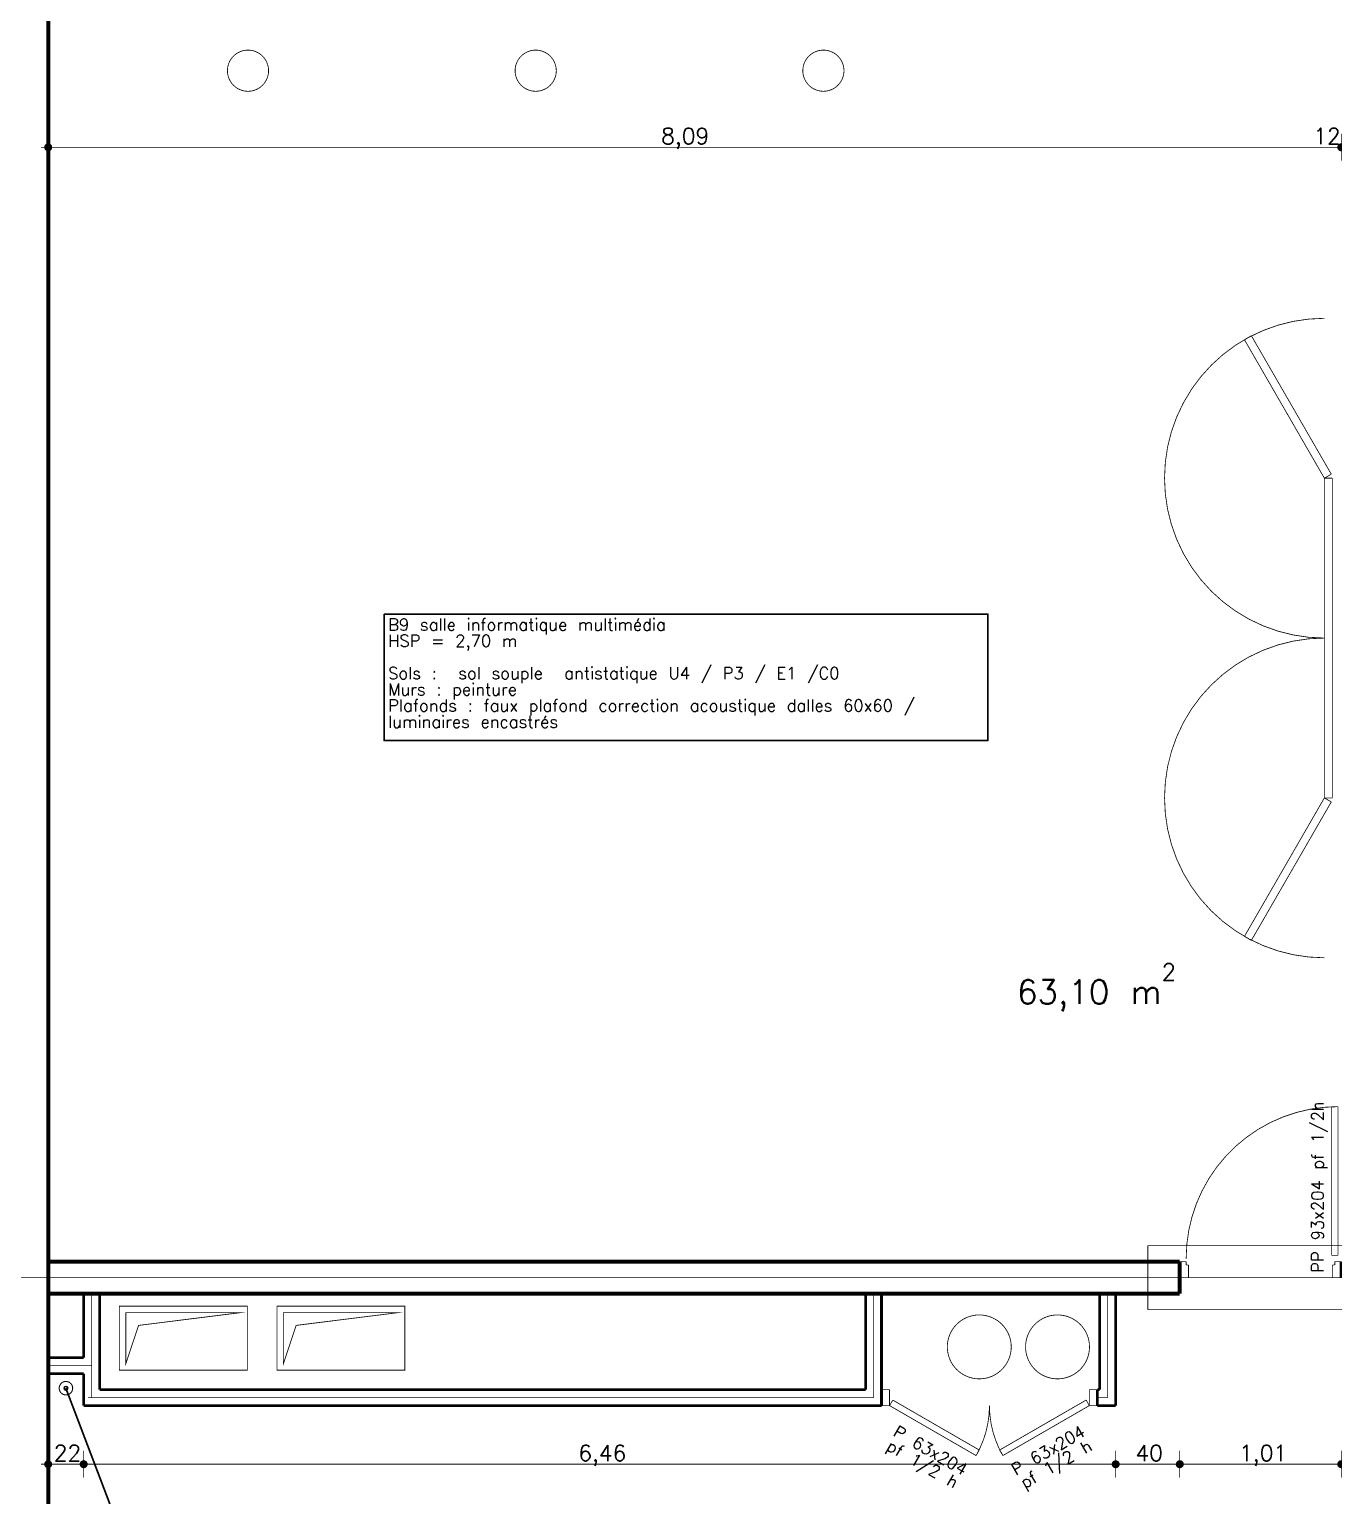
# Model space of a CAD drawing. Header units: inches. Extents: x -510941 to -412686, y 29674 to 72714.
# Drawn here: x -503556 to -495396, y 41713 to 50886 of the extents above; entities that cross this region are included whole.
import ezdxf

# ---------------------------------------------------------------- set-up
doc = ezdxf.new("R2010")
doc.units = ezdxf.units.IN
doc.header["$MEASUREMENT"] = 0
for name, pattern in [('GRILLE', [400, 200, -200]), ('pontille 1', [133.333333, 66.666667, -66.666667]), ('Tiretet', [546.805537, 264.583325, -105.833328, 70.555556, -105.833328])]:
    doc.linetypes.add(name, pattern=pattern)
for name, color, linetype in [('00 AXES', 7, 'Continuous'), ('00 cloisons', 7, 'Continuous'), ('00 cotations', 7, 'Continuous'), ('00 légendes', 7, 'Continuous'), ('00 NOMENCLATURE DES MENUISERIES', 7, 'Continuous'), ('00 poutres', 7, 'Continuous'), ('00 symboles isolants', 7, 'Continuous'), ('00 équipements siretec', 7, 'Continuous'), ('DF ActivitÈ REPRISE', 7, 'Continuous'), ('DF ActivitÈ SOUFFLAGE', 7, 'Continuous'), ('murs peripherique', 7, 'Continuous'), ('textes', 7, 'Continuous')]:
    doc.layers.add(name, color=color, linetype=linetype)
doc.styles.get("Standard").update_dxf_attribs({"font": 'txt', "bigfont": 'BIGFONT.SHX'})
doc.linetypes.add('isolation copie', pattern='A,0,[1,0715-ENSICAEN Niveau 2-1.Shx,S=1.62037,R=0,X=-0.014583,Y=1.66533e-17],-175,0', length=175)
doc.linetypes.add('isolation coupe', pattern='A,0,[2,0715-ENSICAEN Niveau 2-1.Shx,S=1.736111,R=0,X=-0.015625,Y=1.38778e-17],-187.5,0', length=187.5)
doc.dimstyles.new('Dimstyle_19', dxfattribs={"dimtxt": 100, "dimasz": 85.5, "dimexe": 0.18, "dimexo": 0, "dimgap": 0.09, "dimtad": 1, "dimtih": 1, "dimtoh": 1, "dimlfac": 0.001, "dimzin": 0, "dimdsep": 46, "dimtxsty": 'Standard', "dimblk": 'ARROWHEAD_11', "dimblk1": 'ARROWHEAD_11', "dimblk2": 'ARROWHEAD_11', "dimcen": 0.09, "dimclrd": 7, "dimclre": 7, "dimclrt": 7, "dimadec": 1, "dimazin": 0, "dimtfac": 1, "dimtdec": 4, "dimtmove": 0, "dimatfit": 3, "dimfxl": 1, "dimtolj": 1, "dimtzin": 0, "dimarcsym": 0})
doc.dimstyles.new('Dimstyle_20', dxfattribs={"dimtxt": 100, "dimasz": 85.5, "dimexe": 0.18, "dimexo": 0, "dimgap": 0.09, "dimtad": 1, "dimlfac": 0.001, "dimzin": 0, "dimdsep": 46, "dimtxsty": 'Standard', "dimblk": 'ARROWHEAD_11', "dimblk1": 'ARROWHEAD_11', "dimblk2": 'ARROWHEAD_11', "dimcen": 0.09, "dimclrd": 7, "dimclre": 7, "dimclrt": 7, "dimadec": 1, "dimazin": 0, "dimtfac": 1, "dimtdec": 4, "dimtmove": 0, "dimatfit": 3, "dimfxl": 1, "dimtolj": 1, "dimtzin": 0, "dimarcsym": 0})
doc.dimstyles.new('Dimstyle_27', dxfattribs={"dimtxt": 0.18, "dimasz": 45.6, "dimexe": 0.18, "dimexo": 0.0625, "dimgap": 0.09, "dimtad": 0, "dimtih": 1, "dimtoh": 1, "dimdec": 4, "dimzin": 0, "dimdsep": 46, "dimcen": 0.09, "dimadec": 0, "dimazin": 0, "dimtfac": 1, "dimtdec": 4, "dimtmove": 0, "dimatfit": 3, "dimldrblk": 'ARROWHEAD_1', "dimfxl": 1, "dimtolj": 1, "dimtzin": 0, "dimarcsym": 0})

# ---------------------------------------------------------------- blocks, each defined once
blk = doc.blocks.new('WALL_18', base_point=(-503538.3, 51076.8))
at = {"layer": 'murs peripherique', "color": 7, "linetype": 'Continuous', "const_width": 25}
blk.add_lwpolyline([(-503438.3, 41426.7), (-503438.3, 50976.8)], dxfattribs=at)
blk = doc.blocks.new('IFC2x_DblPorteBattantSimple_80')
at = {"color": 0, "linetype": 'Continuous', "const_width": 5}
for points in [[(-625, 0), (-83.7, 312.5)], [(-63.7, 277.9), (-605, -34.6)], [(-83.7, 312.5), (-63.7, 277.9)], [(83.7, 312.5), (63.7, 277.9)], [(63.7, 277.9), (605, -34.6)], [(625, 0), (83.7, 312.5)], [(-675, 0), (-625, 0)], [(-625, -100), (-625, 0)], [(-605, -34.6), (-625, 0)], [(605, -34.6), (625, 0)], [(675, 0), (625, 0)], [(625, -100), (625, 0)], [(-675, -100), (-625, -100)], [(675, -100), (625, -100)]]:
    blk.add_lwpolyline(points, dxfattribs=at)
for points in [[(0, 0, 0.131652), (-83.7, 312.5)], [(83.7, 312.5, 0.131652), (0, 0)]]:
    blk.add_lwpolyline(points, format="xyb", dxfattribs=at)
blk = doc.blocks.new('WALL_244', base_point=(-503216.3, 42326.8))
at = {"layer": '00 cloisons', "color": 171, "linetype": 'Continuous', "const_width": 17.5}
for points in [[(-503216.3, 42376.8), (-503216.3, 42276.8)], [(-498324.3, 42376.8), (-503116.3, 42376.8)], [(-498224.3, 42376.8), (-498224.3, 42276.8)], [(-496874.3, 42376.8), (-496874.3, 42276.8)], [(-496859.4, 42376.8), (-496874.3, 42376.8)], [(-503216.3, 42276.8), (-498224.3, 42276.8)], [(-496874.3, 42276.8), (-496759.4, 42276.8)]]:
    blk.add_lwpolyline(points, dxfattribs=at)
at = {"layer": '00 cloisons', "color": 1, "xscale": -1, "rotation": 179.9999999999999}
blk.add_blockref('IFC2x_DblPorteBattantSimple_80', (-497549.3, 42276.8), dxfattribs=at)
blk = doc.blocks.new('WALL_248', base_point=(-503438.3, 43076.8))
at = {"layer": 'murs peripherique', "color": 7, "linetype": 'Continuous', "const_width": 25}
for points in [[(-496358.6, 43176.8), (-503438.3, 43176.8)], [(-503438.3, 43176.8), (-503438.3, 42976.8)], [(-496358.6, 42976.8), (-496358.6, 43176.8)], [(-503438.3, 42976.8), (-496358.6, 42976.8)]]:
    blk.add_lwpolyline(points, dxfattribs=at)
blk = doc.blocks.new('WALL_253', base_point=(-498274.3, 42976.8))
at = {"layer": '00 cloisons', "color": 171, "linetype": 'Continuous', "const_width": 17.5}
for points in [[(-498324.3, 42976.8), (-498324.3, 42376.8)], [(-498224.3, 42976.8), (-498324.3, 42976.8)], [(-498224.3, 42376.8), (-498224.3, 42976.8)]]:
    blk.add_lwpolyline(points, dxfattribs=at)
blk = doc.blocks.new('WALL_265', base_point=(-503166.3, 42976.8))
at = {"layer": '00 cloisons', "color": 171, "linetype": 'Continuous', "const_width": 17.5}
for points in [[(-503216.3, 42976.8), (-503216.3, 42576.8)], [(-503116.3, 42976.8), (-503216.3, 42976.8)], [(-503116.3, 42376.8), (-503116.3, 42976.8)], [(-503216.3, 42476.8), (-503216.3, 42376.8)]]:
    blk.add_lwpolyline(points, dxfattribs=at)
blk = doc.blocks.new('WALL_266', base_point=(-503438.3, 42526.8))
at = {"layer": '00 cloisons', "color": 171, "linetype": 'Continuous', "const_width": 17.5}
for points in [[(-503216.3, 42576.8), (-503438.3, 42576.8)], [(-503438.3, 42576.8), (-503438.3, 42476.8)], [(-503438.3, 42476.8), (-503216.3, 42476.8)]]:
    blk.add_lwpolyline(points, dxfattribs=at)
blk = doc.blocks.new('Porte 1v Cadbois 65_88')
at = {"color": 0, "linetype": 'Continuous', "const_width": 5}
blk.add_lwpolyline([(485, 970, 0.414214), (-465, 20)], format="xyb", dxfattribs=at)
for points in [[(485, 970), (445, 970)], [(445, 970), (445, 40)], [(485, 40), (485, 970)], [(-465, 0), (-505, 0)], [(-505, 0), (-505, -10)], [(-465, -20), (-465, 0)], [(445, 40), (485, 40)], [(505, 0), (465, 0)], [(465, 0), (465, -20)], [(505, -10), (505, 0)], [(-505, -10), (-505, -90)], [(-505, -90), (-505, -100)], [(-450, -20), (-465, -20)], [(-450, -100), (-450, -20)], [(465, -20), (450, -20)], [(450, -20), (450, -100)], [(505, -90), (505, -10)], [(505, -100), (505, -90)], [(-505, -100), (-450, -100)], [(450, -100), (505, -100)]]:
    blk.add_lwpolyline(points, dxfattribs=at)
blk = doc.blocks.new('WALL_542', base_point=(-496358.6, 43126.8))
at = {"layer": 'murs peripherique', "color": 171, "linetype": 'Continuous', "const_width": 17.5}
for points in [[(-496358.6, 43176.8), (-496358.6, 43076.8)], [(-495348.6, 43176.8), (-495348.6, 43076.8)], [(-495348.3, 43176.8), (-495348.6, 43176.8)], [(-495348.3, 43076.8), (-495348.3, 43176.8)], [(-495348.6, 43076.8), (-495348.3, 43076.8)]]:
    blk.add_lwpolyline(points, dxfattribs=at)
at = {"layer": 'murs peripherique', "color": 1}
blk.add_blockref('Porte 1v Cadbois 65_88', (-495853.6, 43176.8), dxfattribs=at)
blk = doc.blocks.new('WALL_544', base_point=(-496809.4, 42976.8))
at = {"layer": 'murs peripherique', "color": 171, "linetype": 'Continuous', "const_width": 17.5}
for points in [[(-496859.4, 42976.8), (-496859.4, 42376.8)], [(-496759.4, 42976.8), (-496859.4, 42976.8)], [(-496759.4, 42276.8), (-496759.4, 42976.8)]]:
    blk.add_lwpolyline(points, dxfattribs=at)
blk = doc.blocks.new('WALL_1842', base_point=(-495428.9, 46078))
at = {"layer": 'murs peripherique', "color": 1, "linetype": 'Continuous', "const_width": 5}
for points in [[(-495403.9, 48078), (-495453.9, 48078)], [(-495453.9, 48078), (-495453.9, 46078)], [(-495403.9, 46078), (-495403.9, 48078)], [(-495453.9, 46078), (-495403.9, 46078)]]:
    blk.add_lwpolyline(points, dxfattribs=at)
blk = doc.blocks.new('WALL_1843', base_point=(-495432.3, 46065.5))
at = {"layer": 'murs peripherique', "color": 1, "linetype": 'Continuous', "const_width": 5}
for points in [[(-495453.9, 46078), (-495953.9, 45211.9)], [(-495910.6, 45186.9), (-495410.6, 46053)], [(-495410.6, 46053), (-495453.9, 46078)], [(-495953.9, 45211.9), (-495910.6, 45186.9)]]:
    blk.add_lwpolyline(points, dxfattribs=at)
blk = doc.blocks.new('WALL_1844', base_point=(-495432.3, 48090.5))
at = {"layer": 'murs peripherique', "color": 1, "linetype": 'Continuous', "const_width": 5}
for points in [[(-495910.6, 48969), (-495953.9, 48944)], [(-495953.9, 48944), (-495453.9, 48078)], [(-495410.6, 48103), (-495910.6, 48969)], [(-495453.9, 48078), (-495410.6, 48103)]]:
    blk.add_lwpolyline(points, dxfattribs=at)
blk = doc.blocks.new('BEAM_8', base_point=(-496558.6, 43076.8))
at = {"layer": '00 poutres', "color": 1, "linetype": 'pontille 1', "const_width": 5}
for points in [[(-496558.6, 43276.8), (-485288.3, 43276.8)], [(-496558.6, 42876.8), (-496558.6, 43276.8)], [(-485288.3, 42876.8), (-485288.3, 43276.8)], [(-496558.6, 42876.8), (-485288.3, 42876.8)]]:
    blk.add_lwpolyline(points, dxfattribs=at)
at = {"layer": '00 poutres', "color": 30, "linetype": 'GRILLE', "const_width": 5}
blk.add_lwpolyline([(-496558.6, 43076.8), (-485288.3, 43076.8)], dxfattribs=at)
blk = doc.blocks.new('*D375')
at = {"layer": '00 cotations', "color": 7, "linetype": 'Continuous'}
for points, const_width in [([(-460155.1, 51176.8, 1), (-460110.1, 51176.8, 1)], 5), ([(-460143.9, 51176.8, 1), (-460121.4, 51176.8, 1)], 22.5), ([(-460155.1, 43174.4, 1), (-460110.1, 43174.4, 1)], 5), ([(-460143.9, 43174.4, 1), (-460121.4, 43174.4, 1)], 22.5)]:
    blk.add_lwpolyline(points, format="xyb", close=True, dxfattribs=dict(at, const_width=const_width))
at = {"layer": '00 cotations', "color": 7, "linetype": 'Continuous', "const_width": 5}
for points in [[(-460132.6, 51199.3), (-460132.6, 51221.8)], [(-460155.1, 51176.8), (-460217, 51176.8)], [(-460132.6, 43196.9), (-460132.6, 51154.3)], [(-460048.3, 51176.8), (-460110.1, 51176.8)], [(-460155.1, 43174.4), (-460217, 43174.4)], [(-460048.3, 43174.4), (-460110.1, 43174.4)]]:
    blk.add_lwpolyline(points, dxfattribs=at)
at = {"layer": '00 cotations', "color": 7, "insert": (-460252.6, 47042.1), "char_height": 100, "attachment_point": 1, "rotation": 90}
blk.add_mtext('\\A1;{\\Ftxt.shx|c0;8,00}', dxfattribs=at)
blk = doc.blocks.new('ARROWHEAD_11')
at = {"color": 0, "linetype": 'Continuous'}
blk.add_line((0, 0), (-1, 0), dxfattribs=at)
at = {"color": 0, "linetype": 'Continuous', "const_width": 0.25}
blk.add_lwpolyline([(-0.125, 0, 1), (0.125, 0, 1)], format="xyb", close=True, dxfattribs=at)
blk = doc.blocks.new('*D377')
at = {"layer": '00 cotations', "color": 7, "linetype": 'Continuous'}
for points, const_width in [([(-459173.8, 51176.8, 1), (-459128.8, 51176.8, 1)], 5), ([(-459162.5, 51176.8, 1), (-459140, 51176.8, 1)], 22.5), ([(-459173.8, 35278.5, 1), (-459128.8, 35278.5, 1)], 5), ([(-459162.5, 35278.5, 1), (-459140, 35278.5, 1)], 22.5)]:
    blk.add_lwpolyline(points, format="xyb", close=True, dxfattribs=dict(at, const_width=const_width))
at = {"layer": '00 cotations', "color": 7, "linetype": 'Continuous', "const_width": 5}
for points in [[(-459151.3, 51199.3), (-459151.3, 51221.8)], [(-459173.8, 51176.8), (-459235.6, 51176.8)], [(-459151.3, 35301), (-459151.3, 51154.3)], [(-459066.9, 51176.8), (-459128.8, 51176.8)], [(-459173.8, 35278.5), (-459235.6, 35278.5)], [(-459066.9, 35278.5), (-459128.8, 35278.5)]]:
    blk.add_lwpolyline(points, dxfattribs=at)
at = {"layer": '00 cotations', "color": 7, "insert": (-459271.3, 43056.1), "char_height": 100, "attachment_point": 1, "rotation": 90}
blk.add_mtext('\\A1;{\\Ftxt.shx|c0;15,90}', dxfattribs=at)
blk = doc.blocks.new('*D383')
at = {"layer": '00 cotations', "color": 7, "linetype": 'Continuous'}
for points, const_width in [([(-459664.4, 51176.8, 1), (-459619.4, 51176.8, 1)], 5), ([(-459653.2, 51176.8, 1), (-459630.7, 51176.8, 1)], 22.5), ([(-459664.4, 43174.4, 1), (-459619.4, 43174.4, 1)], 5), ([(-459653.2, 43174.4, 1), (-459630.7, 43174.4, 1)], 22.5)]:
    blk.add_lwpolyline(points, format="xyb", close=True, dxfattribs=dict(at, const_width=const_width))
at = {"layer": '00 cotations', "color": 7, "linetype": 'Continuous', "const_width": 5}
for points in [[(-459641.9, 51199.3), (-459641.9, 51221.8)], [(-459664.4, 51176.8), (-459726.3, 51176.8)], [(-459641.9, 43196.9), (-459641.9, 51154.3)], [(-459557.6, 51176.8), (-459619.4, 51176.8)], [(-459664.4, 43174.4), (-459726.3, 43174.4)], [(-459557.6, 43174.4), (-459619.4, 43174.4)]]:
    blk.add_lwpolyline(points, dxfattribs=at)
at = {"layer": '00 cotations', "color": 7, "insert": (-459761.9, 47042.1), "char_height": 100, "attachment_point": 1, "rotation": 90}
blk.add_mtext('\\A1;{\\Ftxt.shx|c0;8,00}', dxfattribs=at)
blk = doc.blocks.new('*D404')
at = {"layer": '00 cotations', "color": 7, "linetype": 'Continuous'}
for points, const_width in [([(-503460.8, 41910.1, 1), (-503415.8, 41910.1, 1)], 5), ([(-503449.5, 41910.1, 1), (-503427, 41910.1, 1)], 22.5), ([(-503238.8, 41910.1, 1), (-503193.8, 41910.1, 1)], 5), ([(-503227.6, 41910.1, 1), (-503205.1, 41910.1, 1)], 22.5)]:
    blk.add_lwpolyline(points, format="xyb", close=True, dxfattribs=dict(at, const_width=const_width))
at = {"layer": '00 cotations', "color": 7, "linetype": 'Continuous', "const_width": 5}
for points in [[(-503438.3, 41932.6), (-503438.3, 41994.5)], [(-503216.3, 41932.6), (-503216.3, 41994.5)], [(-503483.3, 41910.1), (-503460.8, 41910.1)], [(-503438.3, 41825.7), (-503438.3, 41887.6)], [(-503415.8, 41910.1), (-503238.8, 41910.1)], [(-503216.3, 41825.7), (-503216.3, 41887.6)]]:
    blk.add_lwpolyline(points, dxfattribs=at)
at = {"layer": '00 cotations', "color": 7, "insert": (-503403.6, 42030.1), "char_height": 100, "attachment_point": 1}
blk.add_mtext('\\A1;{\\Ftxt.shx|c0;22}', dxfattribs=at)
blk = doc.blocks.new('*D405')
at = {"layer": '00 cotations', "color": 7, "linetype": 'Continuous'}
for points, const_width in [([(-503238.8, 41910.1, 1), (-503193.8, 41910.1, 1)], 5), ([(-503227.6, 41910.1, 1), (-503205.1, 41910.1, 1)], 22.5), ([(-496781.9, 41910.1, 1), (-496736.9, 41910.1, 1)], 5), ([(-496770.6, 41910.1, 1), (-496748.1, 41910.1, 1)], 22.5)]:
    blk.add_lwpolyline(points, format="xyb", close=True, dxfattribs=dict(at, const_width=const_width))
at = {"layer": '00 cotations', "color": 7, "linetype": 'Continuous', "const_width": 5}
for points in [[(-503216.3, 41932.6), (-503216.3, 41994.5)], [(-496759.4, 41932.6), (-496759.4, 41994.5)], [(-503216.3, 41825.7), (-503216.3, 41887.6)], [(-503193.8, 41910.1), (-496781.9, 41910.1)], [(-496759.4, 41825.7), (-496759.4, 41887.6)]]:
    blk.add_lwpolyline(points, dxfattribs=at)
at = {"layer": '00 cotations', "color": 7, "insert": (-500121.3, 42030.1), "char_height": 100, "attachment_point": 1}
blk.add_mtext('\\A1;{\\Ftxt.shx|c0;6,46}', dxfattribs=at)
blk = doc.blocks.new('*D406')
at = {"layer": '00 cotations', "color": 7, "linetype": 'Continuous'}
for points, const_width in [([(-496781.9, 41910.1, 1), (-496736.9, 41910.1, 1)], 5), ([(-496770.6, 41910.1, 1), (-496748.1, 41910.1, 1)], 22.5), ([(-496381.1, 41910.1, 1), (-496336.1, 41910.1, 1)], 5), ([(-496369.9, 41910.1, 1), (-496347.4, 41910.1, 1)], 22.5)]:
    blk.add_lwpolyline(points, format="xyb", close=True, dxfattribs=dict(at, const_width=const_width))
at = {"layer": '00 cotations', "color": 7, "linetype": 'Continuous', "const_width": 5}
for points in [[(-496759.4, 41932.6), (-496759.4, 41994.5)], [(-496358.6, 41932.6), (-496358.6, 41994.5)], [(-496759.4, 41825.7), (-496759.4, 41887.6)], [(-496736.9, 41910.1), (-496381.1, 41910.1)], [(-496358.6, 41825.7), (-496358.6, 41887.6)]]:
    blk.add_lwpolyline(points, dxfattribs=at)
at = {"layer": '00 cotations', "color": 7, "insert": (-496635.3, 42030.1), "char_height": 100, "attachment_point": 1}
blk.add_mtext('\\A1;{\\Ftxt.shx|c0;40}', dxfattribs=at)
blk = doc.blocks.new('*D407')
at = {"layer": '00 cotations', "color": 7, "linetype": 'Continuous'}
for points, const_width in [([(-496381.1, 41910.1, 1), (-496336.1, 41910.1, 1)], 5), ([(-496369.9, 41910.1, 1), (-496347.4, 41910.1, 1)], 22.5), ([(-495370.8, 41910.1, 1), (-495325.8, 41910.1, 1)], 5), ([(-495359.5, 41910.1, 1), (-495337, 41910.1, 1)], 22.5)]:
    blk.add_lwpolyline(points, format="xyb", close=True, dxfattribs=dict(at, const_width=const_width))
at = {"layer": '00 cotations', "color": 7, "linetype": 'Continuous', "const_width": 5}
for points in [[(-496358.6, 41932.6), (-496358.6, 41994.5)], [(-495348.3, 41932.6), (-495348.3, 41994.5)], [(-496358.6, 41825.7), (-496358.6, 41887.6)], [(-496336.1, 41910.1), (-495370.8, 41910.1)], [(-495348.3, 41825.7), (-495348.3, 41887.6)]]:
    blk.add_lwpolyline(points, dxfattribs=at)
at = {"layer": '00 cotations', "color": 7, "insert": (-495986.9, 42030.1), "char_height": 100, "attachment_point": 1}
blk.add_mtext('\\A1;{\\Ftxt.shx|c0;1,01}', dxfattribs=at)
blk = doc.blocks.new('*D408')
at = {"layer": '00 cotations', "color": 7, "linetype": 'Continuous'}
for points, const_width in [([(-495370.8, 41910.1, 1), (-495325.8, 41910.1, 1)], 5), ([(-495359.5, 41910.1, 1), (-495337, 41910.1, 1)], 22.5), ([(-492011.8, 41910.1, 1), (-491966.8, 41910.1, 1)], 5), ([(-492000.6, 41910.1, 1), (-491978.1, 41910.1, 1)], 22.5)]:
    blk.add_lwpolyline(points, format="xyb", close=True, dxfattribs=dict(at, const_width=const_width))
at = {"layer": '00 cotations', "color": 7, "linetype": 'Continuous', "const_width": 5}
for points in [[(-495348.3, 41932.6), (-495348.3, 41994.5)], [(-491989.3, 41932.6), (-491989.3, 41994.5)], [(-495348.3, 41825.7), (-495348.3, 41887.6)], [(-495325.8, 41910.1), (-492011.8, 41910.1)], [(-491989.3, 41825.7), (-491989.3, 41887.6)]]:
    blk.add_lwpolyline(points, dxfattribs=at)
at = {"layer": '00 cotations', "color": 7, "insert": (-493802.3, 42030.1), "char_height": 100, "attachment_point": 1}
blk.add_mtext('\\A1;{\\Ftxt.shx|c0;3,36}', dxfattribs=at)
blk = doc.blocks.new('*D409')
at = {"layer": '00 cotations', "color": 7, "linetype": 'Continuous'}
for points, const_width in [([(-492011.8, 41910.1, 1), (-491966.8, 41910.1, 1)], 5), ([(-492000.6, 41910.1, 1), (-491978.1, 41910.1, 1)], 22.5), ([(-490420.8, 41910.1, 1), (-490375.8, 41910.1, 1)], 5), ([(-490409.5, 41910.1, 1), (-490387, 41910.1, 1)], 22.5)]:
    blk.add_lwpolyline(points, format="xyb", close=True, dxfattribs=dict(at, const_width=const_width))
at = {"layer": '00 cotations', "color": 7, "linetype": 'Continuous', "const_width": 5}
for points in [[(-491989.3, 41932.6), (-491989.3, 41994.5)], [(-490398.3, 41932.6), (-490398.3, 41994.5)], [(-491989.3, 41825.7), (-491989.3, 41887.6)], [(-491966.8, 41910.1), (-490420.8, 41910.1)], [(-490398.3, 41825.7), (-490398.3, 41887.6)]]:
    blk.add_lwpolyline(points, dxfattribs=at)
at = {"layer": '00 cotations', "color": 7, "insert": (-491327.3, 42030.1), "char_height": 100, "attachment_point": 1}
blk.add_mtext('\\A1;{\\Ftxt.shx|c0;1,59}', dxfattribs=at)
blk = doc.blocks.new('*D410')
at = {"layer": '00 cotations', "color": 7, "linetype": 'Continuous'}
for points, const_width in [([(-490420.8, 41910.1, 1), (-490375.8, 41910.1, 1)], 5), ([(-490409.5, 41910.1, 1), (-490387, 41910.1, 1)], 22.5), ([(-486924.9, 41910.1, 1), (-486879.9, 41910.1, 1)], 5), ([(-486913.6, 41910.1, 1), (-486891.1, 41910.1, 1)], 22.5)]:
    blk.add_lwpolyline(points, format="xyb", close=True, dxfattribs=dict(at, const_width=const_width))
at = {"layer": '00 cotations', "color": 7, "linetype": 'Continuous', "const_width": 5}
for points in [[(-490398.3, 41932.6), (-490398.3, 41994.5)], [(-486902.4, 41932.6), (-486902.4, 41994.5)], [(-490398.3, 41825.7), (-490398.3, 41887.6)], [(-490375.8, 41910.1), (-486924.9, 41910.1)], [(-486902.4, 41825.7), (-486902.4, 41887.6)]]:
    blk.add_lwpolyline(points, dxfattribs=at)
at = {"layer": '00 cotations', "color": 7, "insert": (-488783.8, 42030.1), "char_height": 100, "attachment_point": 1}
blk.add_mtext('\\A1;{\\Ftxt.shx|c0;3,50}', dxfattribs=at)
blk = doc.blocks.new('*D411')
at = {"layer": '00 cotations', "color": 7, "linetype": 'Continuous'}
for points, const_width in [([(-486924.9, 41910.1, 1), (-486879.9, 41910.1, 1)], 5), ([(-486913.6, 41910.1, 1), (-486891.1, 41910.1, 1)], 22.5), ([(-486520.8, 41910.1, 1), (-486475.8, 41910.1, 1)], 5), ([(-486509.5, 41910.1, 1), (-486487, 41910.1, 1)], 22.5)]:
    blk.add_lwpolyline(points, format="xyb", close=True, dxfattribs=dict(at, const_width=const_width))
at = {"layer": '00 cotations', "color": 7, "linetype": 'Continuous', "const_width": 5}
for points in [[(-486902.4, 41932.6), (-486902.4, 41994.5)], [(-486498.3, 41932.6), (-486498.3, 41994.5)], [(-486902.4, 41825.7), (-486902.4, 41887.6)], [(-486879.9, 41910.1), (-486520.8, 41910.1)], [(-486498.3, 41825.7), (-486498.3, 41887.6)]]:
    blk.add_lwpolyline(points, dxfattribs=at)
at = {"layer": '00 cotations', "color": 7, "insert": (-486776.6, 42030.1), "char_height": 100, "attachment_point": 1}
blk.add_mtext('\\A1;{\\Ftxt.shx|c0;40}', dxfattribs=at)
blk = doc.blocks.new('*D412')
at = {"layer": '00 cotations', "color": 7, "linetype": 'Continuous'}
for points, const_width in [([(-486520.8, 41910.1, 1), (-486475.8, 41910.1, 1)], 5), ([(-486509.5, 41910.1, 1), (-486487, 41910.1, 1)], 22.5), ([(-485510.8, 41910.1, 1), (-485465.8, 41910.1, 1)], 5), ([(-485499.5, 41910.1, 1), (-485477, 41910.1, 1)], 22.5)]:
    blk.add_lwpolyline(points, format="xyb", close=True, dxfattribs=dict(at, const_width=const_width))
at = {"layer": '00 cotations', "color": 7, "linetype": 'Continuous', "const_width": 5}
for points in [[(-486498.3, 41932.6), (-486498.3, 41994.5)], [(-485488.3, 41932.6), (-485488.3, 41994.5)], [(-486498.3, 41825.7), (-486498.3, 41887.6)], [(-486475.8, 41910.1), (-485510.8, 41910.1)], [(-485488.3, 41825.7), (-485488.3, 41887.6)], [(-485465.8, 41910.1), (-485443.3, 41910.1)]]:
    blk.add_lwpolyline(points, dxfattribs=at)
at = {"layer": '00 cotations', "color": 7, "insert": (-486126.7, 42030.1), "char_height": 100, "attachment_point": 1}
blk.add_mtext('\\A1;{\\Ftxt.shx|c0;1,01}', dxfattribs=at)
blk = doc.blocks.new('*D476')
at = {"layer": '00 cotations', "color": 7, "linetype": 'Continuous'}
for points, const_width in [([(-503460.8, 50147.8, 1), (-503415.8, 50147.8, 1)], 5), ([(-495370.8, 50147.8, 1), (-495325.8, 50147.8, 1)], 5), ([(-503449.5, 50147.8, 1), (-503427, 50147.8, 1)], 22.5), ([(-495359.5, 50147.8, 1), (-495337, 50147.8, 1)], 22.5)]:
    blk.add_lwpolyline(points, format="xyb", close=True, dxfattribs=dict(at, const_width=const_width))
at = {"layer": '00 cotations', "color": 7, "linetype": 'Continuous', "const_width": 5}
for points in [[(-503438.3, 50170.3), (-503438.3, 50232.2)], [(-495348.3, 50170.3), (-495348.3, 50232.2)], [(-503483.3, 50147.8), (-503460.8, 50147.8)], [(-503438.3, 50063.5), (-503438.3, 50125.3)], [(-503415.8, 50147.8), (-495370.8, 50147.8)], [(-495348.3, 50063.5), (-495348.3, 50125.3)]]:
    blk.add_lwpolyline(points, dxfattribs=at)
at = {"layer": '00 cotations', "color": 7, "char_height": 100, "attachment_point": 1}
for s, insert in [('\\A1;{\\Ftxt.shx|c0;8,09}', (-499603, 50267.8)), ('\\A1;{\\Ftxt.shx|c0;12}', (-495523.3, 50267.8))]:
    blk.add_mtext(s, dxfattribs=dict(at, insert=insert))
blk = doc.blocks.new('*D523')
at = {"layer": '00 cotations', "color": 7, "linetype": 'Continuous', "const_width": 5}
for points in [[(-506165.6, 43076.8), (-506227.5, 43076.8)], [(-506143.1, 41449.2), (-506143.1, 43054.3)], [(-506058.7, 43076.8), (-506120.6, 43076.8)], [(-506165.6, 41426.7), (-506227.5, 41426.7)], [(-506058.7, 41426.7), (-506120.6, 41426.7)]]:
    blk.add_lwpolyline(points, dxfattribs=at)
at = {"layer": '00 cotations', "color": 7, "linetype": 'Continuous'}
for points, const_width in [([(-506165.6, 43076.8, 1), (-506120.6, 43076.8, 1)], 5), ([(-506154.3, 43076.8, 1), (-506131.8, 43076.8, 1)], 22.5), ([(-506165.6, 41426.7, 1), (-506120.6, 41426.7, 1)], 5), ([(-506154.3, 41426.7, 1), (-506131.8, 41426.7, 1)], 22.5)]:
    blk.add_lwpolyline(points, format="xyb", close=True, dxfattribs=dict(at, const_width=const_width))
at = {"layer": '00 cotations', "color": 7, "insert": (-506263.1, 42118.3), "char_height": 100, "attachment_point": 1, "rotation": 90}
blk.add_mtext('\\A1;{\\Ftxt.shx|c0;1,65}', dxfattribs=at)
blk = doc.blocks.new('*D532')
at = {"layer": '00 cotations', "color": 7, "linetype": 'Continuous', "const_width": 5}
for points in [[(-505660.5, 42976.8), (-505722.4, 42976.8)], [(-505638, 41449.2), (-505638, 42954.3)], [(-505553.7, 42976.8), (-505615.5, 42976.8)], [(-505660.5, 41426.7), (-505722.4, 41426.7)], [(-505553.7, 41426.7), (-505615.5, 41426.7)]]:
    blk.add_lwpolyline(points, dxfattribs=at)
at = {"layer": '00 cotations', "color": 7, "linetype": 'Continuous'}
for points, const_width in [([(-505660.5, 42976.8, 1), (-505615.5, 42976.8, 1)], 5), ([(-505649.3, 42976.8, 1), (-505626.8, 42976.8, 1)], 22.5), ([(-505660.5, 41426.7, 1), (-505615.5, 41426.7, 1)], 5), ([(-505649.3, 41426.7, 1), (-505626.8, 41426.7, 1)], 22.5)]:
    blk.add_lwpolyline(points, format="xyb", close=True, dxfattribs=dict(at, const_width=const_width))
at = {"layer": '00 cotations', "color": 7, "insert": (-505758, 42068.3), "char_height": 100, "attachment_point": 1, "rotation": 90}
blk.add_mtext('\\A1;{\\Ftxt.shx|c0;1,55}', dxfattribs=at)
blk = doc.blocks.new('*D533')
at = {"layer": '00 cotations', "color": 7, "linetype": 'Continuous'}
for points, const_width in [([(-505660.5, 43176.8, 1), (-505615.5, 43176.8, 1)], 5), ([(-505649.3, 43176.8, 1), (-505626.8, 43176.8, 1)], 22.5), ([(-505660.5, 42976.8, 1), (-505615.5, 42976.8, 1)], 5), ([(-505649.3, 42976.8, 1), (-505626.8, 42976.8, 1)], 22.5)]:
    blk.add_lwpolyline(points, format="xyb", close=True, dxfattribs=dict(at, const_width=const_width))
at = {"layer": '00 cotations', "color": 7, "linetype": 'Continuous', "const_width": 5}
for points in [[(-505660.5, 43176.8), (-505722.4, 43176.8)], [(-505638, 42999.3), (-505638, 43154.3)], [(-505553.7, 43176.8), (-505615.5, 43176.8)], [(-505660.5, 42976.8), (-505722.4, 42976.8)], [(-505553.7, 42976.8), (-505615.5, 42976.8)]]:
    blk.add_lwpolyline(points, dxfattribs=at)
at = {"layer": '00 cotations', "color": 7, "insert": (-505758, 43000.5), "char_height": 100, "attachment_point": 1, "rotation": 90}
blk.add_mtext('\\A1;{\\Ftxt.shx|c0;20}', dxfattribs=at)
blk = doc.blocks.new('*D534')
at = {"layer": '00 cotations', "color": 7, "linetype": 'Continuous'}
for points, const_width in [([(-505660.5, 50976.8, 1), (-505615.5, 50976.8, 1)], 5), ([(-505649.3, 50976.8, 1), (-505626.8, 50976.8, 1)], 22.5), ([(-505660.5, 43176.8, 1), (-505615.5, 43176.8, 1)], 5), ([(-505649.3, 43176.8, 1), (-505626.8, 43176.8, 1)], 22.5)]:
    blk.add_lwpolyline(points, format="xyb", close=True, dxfattribs=dict(at, const_width=const_width))
at = {"layer": '00 cotations', "color": 7, "linetype": 'Continuous', "const_width": 5}
for points in [[(-505660.5, 50976.8), (-505722.4, 50976.8)], [(-505638, 43199.3), (-505638, 50954.3)], [(-505553.7, 50976.8), (-505615.5, 50976.8)], [(-505660.5, 43176.8), (-505722.4, 43176.8)], [(-505553.7, 43176.8), (-505615.5, 43176.8)]]:
    blk.add_lwpolyline(points, dxfattribs=at)
at = {"layer": '00 cotations', "color": 7, "char_height": 100, "attachment_point": 1, "rotation": 90}
for s, insert in [('\\A1;{\\Ftxt.shx|c0;10}', (-505758, 50801.8)), ('\\A1;{\\Ftxt.shx|c0;7,80}', (-505758, 46867.1))]:
    blk.add_mtext(s, dxfattribs=dict(at, insert=insert))
blk = doc.blocks.new('ARROWHEAD_1')
at = {"color": 0, "linetype": 'Continuous'}
blk.add_line((0, 0), (-1, 0), dxfattribs=at)
blk.add_circle((0, 0), 0.25, dxfattribs=at)

msp = doc.modelspace()

# ---------------------------------------------------------------- linework, layer by layer
at = {"layer": '00 AXES', "color": 1, "linetype": 'Tiretet', "const_width": 5}
msp.add_lwpolyline([(-505188.267, 43076.801), (-458988.267, 43076.801)], dxfattribs=at)
at = {"layer": '00 NOMENCLATURE DES MENUISERIES', "color": 4, "linetype": 'Continuous', "const_width": 6.5}
msp.add_lwpolyline([(-503369.448, 42385.769, 1), (-503285.128, 42385.769, 1)], format="xyb", close=True, dxfattribs=at)
at = {"layer": '00 symboles isolants', "color": 253, "linetype": 'isolation copie', "const_width": 5}
for points in [[(-503166.309, 42326.801), (-503166.309, 42976.801)], [(-498274.317, 42326.801), (-498274.317, 42976.801)], [(-496809.376, 42326.801), (-496809.376, 42976.801)], [(-503166.309, 42526.801), (-503438.267, 42526.801)], [(-503188.267, 42326.801), (-498274.317, 42326.801)]]:
    msp.add_lwpolyline(points, dxfattribs=at)
at = {"layer": '00 symboles isolants', "color": 253, "linetype": 'isolation coupe', "const_width": 5}
msp.add_lwpolyline([(-496809.376, 42326.801), (-496874.317, 42326.801)], dxfattribs=at)
at = {"layer": '00 équipements siretec', "color": 7, "linetype": 'pontille 1', "const_width": 5}
for points in [[(-502317.031, 50626.801, 1), (-502059.503, 50626.801, 1)], [(-500517.031, 50626.801, 1), (-500259.503, 50626.801, 1)], [(-498717.031, 50626.801, 1), (-498459.503, 50626.801, 1)]]:
    msp.add_lwpolyline(points, format="xyb", close=True, dxfattribs=at)
at = {"layer": '00 équipements siretec', "color": 1, "linetype": 'pontille 1', "const_width": 5}
for points in [[(-495453.905, 49077.966, 1), (-495453.905, 47077.966)], [(-495453.905, 47077.966, 1), (-495453.905, 45077.966)]]:
    msp.add_lwpolyline(points, format="xyb", dxfattribs=at)
at = {"layer": 'DF ActivitÈ REPRISE', "color": 191, "linetype": 'Continuous', "const_width": 5}
for points in [[(-502992.602, 42498.559), (-502192.602, 42498.559), (-502192.602, 42898.559), (-502992.602, 42898.559)], [(-502952.602, 42538.559), (-502872.602, 42778.559), (-502232.602, 42858.559), (-502952.602, 42858.559)]]:
    msp.add_lwpolyline(points, close=True, dxfattribs=at)
at = {"layer": 'DF ActivitÈ SOUFFLAGE', "color": 6, "linetype": 'Continuous', "const_width": 5}
for points in [[(-502006.852, 42498.559), (-501206.852, 42498.559), (-501206.852, 42898.559), (-502006.852, 42898.559)], [(-501966.852, 42538.559), (-501886.852, 42778.559), (-501246.852, 42858.559), (-501966.852, 42858.559)]]:
    msp.add_lwpolyline(points, close=True, dxfattribs=at)
at = {"layer": 'DF ActivitÈ SOUFFLAGE', "color": 191, "linetype": 'Continuous', "const_width": 5}
for points in [[(-497812.94, 42644.033, 1), (-497412.94, 42644.033, 1)], [(-497323.357, 42644.033, 1), (-496923.357, 42644.033, 1)]]:
    msp.add_lwpolyline(points, format="xyb", close=True, dxfattribs=at)
at = {"layer": 'textes', "color": 7}
msp.add_lwpolyline([(-501336.34, 47228.252), (-497558.963, 47228.252), (-497558.963, 46437.071), (-501336.34, 46437.071)], close=True, dxfattribs=at)

# ---------------------------------------------------------------- block references
at = {"layer": '00 cloisons', "color": 171}
for name, p in [('WALL_265', (-503166.309, 42976.801)), ('WALL_253', (-498274.317, 42976.801)), ('WALL_266', (-503438.267, 42526.801)), ('WALL_244', (-503216.309, 42326.801))]:
    msp.add_blockref(name, p, dxfattribs=at)
at = {"layer": '00 poutres', "color": 1}
msp.add_blockref('BEAM_8', (-496558.64, 43076.801), dxfattribs=at)
at = {"layer": 'murs peripherique', "color": 7}
for name, p in [('WALL_18', (-503538.267, 51076.801)), ('WALL_248', (-503438.267, 43076.801))]:
    msp.add_blockref(name, p, dxfattribs=at)
at = {"layer": 'murs peripherique', "color": 1}
for name, p in [('WALL_1844', (-495432.255, 48090.466)), ('WALL_1842', (-495428.905, 46077.966)), ('WALL_1843', (-495432.255, 46065.466))]:
    msp.add_blockref(name, p, dxfattribs=at)
at = {"layer": 'murs peripherique', "color": 171}
for name, p in [('WALL_542', (-496358.64, 43126.801)), ('WALL_544', (-496809.376, 42976.801))]:
    msp.add_blockref(name, p, dxfattribs=at)

# ---------------------------------------------------------------- texts
at = {"color": 7, "insert": (-497377.177, 44743.72), "char_height": 150, "attachment_point": 7}
msp.add_mtext('{63,10 m{\\H0.7x;\\S2^  ;}}', dxfattribs=at)
at = {"layer": 'textes', "color": 7, "insert": (-501311.34, 47199.288), "char_height": 75, "width": 3727.37744, "attachment_point": 1, "line_spacing_factor": 0.809742}
msp.add_mtext('\\A1;{\\Ftxt.shx|c0;\\C7;B9 salle informatique multimédia\\PHSP = 2,70 m\\P\\PSols :  sol souple  antistatique U4 / P3 / E1 /C0\\PMurs : peinture \\PPlafonds : faux plafond correction acoustique dalles 60x60 / luminaires encastrés}', dxfattribs=at)
at = {"layer": 'textes', "color": 7, "insert": (-495533.722, 43644.451), "char_height": 75.00004, "width": 1071.62119, "attachment_point": 2, "rotation": 90}
msp.add_mtext('\\A1;{\\Ftxt.shx|c0;\\C7;PP 93x204 pf 1/2h}', dxfattribs=at)
at = {"layer": 'textes', "color": 7, "char_height": 74.99998, "width": 867.13523, "attachment_point": 2, "line_spacing_factor": 0.789265}
for insert, rotation in [((-497899.24, 42029.415), 330), ((-497201.128, 42029.415), 30)]:
    msp.add_mtext('\\A1;{\\Ftxt.shx|c0;\\C7;P 63x204\\Ppf 1/2 h}', dxfattribs=dict(at, insert=insert, rotation=rotation))

# ---------------------------------------------------------------- dimensions: what is measured, and where the dimension line sits
at = {"layer": '00 cotations', "color": 7, "linetype": 'Continuous'}
for base, p1, p2, picture, middle in [((-460132.635, 35278.621), (-465488.612, 43174.373), (-497765.967, 51176.801), '*D375', (-460202.635, 47175.587)), ((-459151.25, 35278.519), (-459641.943, 35278.519), (-497765.967, 51176.801), '*D377', (-459221.25, 43227.66)), ((-459641.943, 35278.519), (-465488.612, 43174.373), (-497765.967, 51176.801), '*D383', (-459711.943, 47175.587)), ((-505638.026, 35278.519), (-503438.267, 43176.801), (-505118.267, 50976.801), '*D534', (-505708.026, 47000.529)), ((-505638.026, 35278.519), (-503438.267, 42976.801), (-503438.267, 43176.801), '*D533', (-505708.026, 43133.989)), ((-506143.09, 35278.519), (-503438.267, 41426.743), (-510938.676, 43076.801), '*D523', (-506213.09, 42251.772)), ((-505638.026, 35278.519), (-503438.267, 41426.743), (-503438.267, 42976.801), '*D532', (-505708.026, 42201.772))]:
    dim = msp.add_linear_dim(base=base, p1=p1, p2=p2, angle=90, dimstyle='Dimstyle_20', dxfattribs=at)
    dim.commit()
    dim.dimension.update_dxf_attribs({"geometry": picture, "text_midpoint": middle})
for base, p1, p2, picture, middle in [((-495348.267, 50147.837), (-503438.267, 50976.801), (-495348.267, 42276.801), '*D476', (-499469.539, 50217.837)), ((-503216.309, 41910.11), (-496759.376, 42276.801), (-496358.64, 43076.801), '*D406', (-496501.821, 41980.11)), ((-503216.309, 41910.11), (-496358.64, 43076.801), (-495348.267, 42276.801), '*D407', (-495853.453, 41980.11)), ((-503216.309, 41910.11), (-490398.267, 42277.249), (-486902.386, 43076.801), '*D410', (-488650.327, 41980.11)), ((-503216.309, 41910.11), (-486902.386, 43076.801), (-486498.267, 43076.801), '*D411', (-486643.139, 41980.11)), ((-503216.309, 41910.11), (-486498.267, 43076.801), (-485488.267, 42976.801), '*D412', (-485993.267, 41980.11)), ((-503216.309, 41910.11), (-503438.267, 42476.801), (-503216.309, 42276.801), '*D404', (-503270.1, 41980.11)), ((-503216.309, 41910.11), (-495348.267, 42276.801), (-491989.344, 42376.801), '*D408', (-493668.805, 41980.11)), ((-503216.309, 41910.11), (-491989.344, 42376.801), (-490398.267, 42277.249), '*D409', (-491193.805, 41980.11)), ((-503216.309, 41910.11), (-503216.309, 42276.801), (-496759.376, 42276.801), '*D405', (-499987.843, 41980.11))]:
    dim = msp.add_linear_dim(base=base, p1=p1, p2=p2, dimstyle='Dimstyle_19', dxfattribs=at)
    dim.commit()
    dim.dimension.update_dxf_attribs({"geometry": picture, "text_midpoint": middle})

# ---------------------------------------------------------------- leaders
at = {"layer": '00 légendes', "color": 7, "linetype": 'Continuous', "annotation_type": 0, "has_hookline": 1, "hookline_direction": 0, "text_width": 2300}
msp.add_leader([(-503327.288, 42385.769), (-502800.725, 40998.02), (-502274.162, 40998.02)], dimstyle='Dimstyle_27', dxfattribs=at)

doc.saveas('drawing.dxf')
